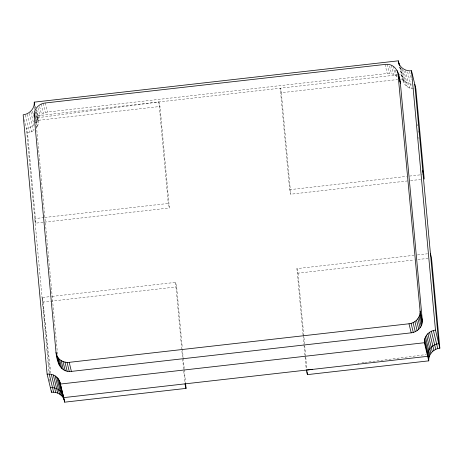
<?xml version="1.0" encoding="UTF-8"?>
<svg xmlns="http://www.w3.org/2000/svg" width="463" height="463" viewBox="0 0 463 463"><rect width="100%" height="100%" fill="white"/><g stroke="black" fill="none" stroke-linecap="round" stroke-linejoin="round"><path stroke-width="0.35" stroke-dasharray="2.31 1.74" d="M57.545 354.299L36.328 124.703C35.709 118.314 41.224 112.636 47.423 112.046L387.224 73.484C391.102 73.073 395.257 74.41 397.804 77.437M35.362 123.308L37.156 119.68L37.532 115.738L397.3 74.908M35.83 125.247L36.455 127.84C40.646 122.637 37.526 115.918 36.218 110.304M43.047 222.315L35.871 223.131L27.531 132.922L31.623 131.77L34.546 129.837M37.526 117.718L158.89 101.964L159.984 106.496L169.365 207.98L43.765 222.234M357.702 363.426L359.132 363.241M361.985 362.865L364.126 362.587M364.838 362.494L426.238 354.531M398.018 74.827L401.606 74.416C402.058 79.682 406.78 83.925 411.966 84.295M38.626 120.27L159.984 106.496M407.712 180.929L290.723 194.205L289.63 189.68L280.248 88.19L281.348 92.722L397.676 79.52M400.547 79.19L402.706 78.947C403.169 84.498 408.325 88.746 413.76 88.913M44.107 217.541L34.777 218.6L35.871 223.131M44.824 217.46L168.272 203.448L169.365 207.98M289.63 189.68L406.612 176.397M409.489 176.073L422.406 174.609M410.583 180.605L420.63 179.465M50.866 373.369L42.069 297.535L51.399 296.476M52.116 296.395L175.564 282.384L176.658 286.91L182.312 348.089M303.039 334.824L296.922 268.609L413.91 255.333M417.499 254.928L427.546 253.788M42.069 297.535L43.163 302.061L176.658 286.91M296.922 268.609L298.016 273.141L414.287 259.946M417.875 259.535L427.922 258.395M409.541 71.476L411.514 79.63M407.614 71.881L411.671 88.636M405.455 70.584L409.674 88.028M403.782 70.335L407.839 87.096M402.156 69.114L406.213 85.875M400.958 68.321L404.853 84.399M400.067 67.32L403.794 82.721M399.8 66.944L402.706 78.947M399.673 66.846L403.07 80.886M395.379 70.185L396.895 76.453M393.081 66.174L395.269 75.237M391.241 65.248L393.434 74.306M389.586 66.024L391.438 73.692M387.161 64.357L389.348 73.414M385.037 64.421L387.224 73.484M45.229 102.989L47.423 112.046M43.14 103.399L45.328 112.457M41.143 104.14L43.331 113.198M39.639 106.583L41.491 114.245M38.012 107.902L39.864 115.571M36.641 109.465L38.498 117.127M35.229 106.224L35.558 107.584M34.731 106.166L35.229 108.203M35.883 110.923L38.626 122.244M35.749 111.907L37.434 118.875M34.198 107.445L34.69 109.488M35.35 112.202L38.25 124.206M35.356 115.189L36.704 120.762M35.275 116.803L37.52 126.092M35.321 118.54L36.334 122.724M35.315 120.519L36.328 124.703M32.404 111.079L33.058 113.794M30.871 111.959L33.996 124.865L30.523 127.238L26.437 128.39L49.084 373.421M29.244 113.285L33.463 130.722M27.404 114.332L31.623 131.77M25.407 115.073L29.626 132.511M24.302 119.558L27.531 132.922M417.313 124.449L417.476 125.878M418.06 130.884L418.222 132.32M418.807 137.326L418.974 138.755M281.348 92.722L290.723 194.205M298.016 273.141L304.671 345.114M304.735 345.832L305.736 356.632M305.8 357.349L306.934 369.584M303.109 335.548L303.907 344.183M303.971 344.906L306.234 369.376M182.381 348.813L183.18 357.448M183.244 358.165L184.245 368.965M184.309 369.682L185.57 383.358M158.89 101.964L168.272 203.448M175.564 282.384L184.876 383.15M43.163 302.061L49.715 372.941M49.61 379.151L49.94 382.733"/><path stroke-width="0.69" d="M34.135 115.64C33.521 109.256 39.031 103.573 45.229 102.989L385.037 64.421C396.224 63.026 399.592 74.41 400.402 83.381L422.291 320.182C422.904 326.565 417.389 332.249 411.196 332.833L71.389 371.401C60.202 372.796 56.833 361.412 56.023 352.441L34.135 115.64L34.476 117.035M185.57 383.358L186.039 388.399L64.681 402.173C64.166 395.824 57.603 391.414 51.503 392.271L47.116 374.15L23.15 114.801C29.348 114.216 34.858 108.533 34.245 102.149L398.319 60.827L399.471 65.584M56.388 354.374C57.916 359.774 63.772 363.038 69.201 362.338L409.003 323.776C415.201 323.186 420.717 317.508 420.097 311.119L397.85 72.384M312.728 369.26L306.303 370.093L307.397 374.625L428.755 360.851L424.374 342.73C423.755 336.346 429.27 330.663 435.469 330.078L411.497 70.729C405.397 71.586 398.834 67.176 398.319 60.827M428.755 360.851C428.142 354.467 433.652 348.784 439.85 348.199L431.516 257.989L430.416 253.458M47.116 374.15C53.216 373.294 59.785 377.704 60.294 384.053L424.374 342.73M50.403 387.739C56.503 386.883 63.072 391.293 63.581 397.642L427.662 356.325C427.042 349.935 432.558 344.252 438.756 343.668L414.784 84.318M399.314 79.607L400.038 81.442M411.497 70.729L415.884 88.85L424.218 179.054L422.626 170.234M398.684 62.765L399.181 64.803M398.215 74.323L400.402 83.381M397.127 70.55L397.63 72.639M398.475 76.123L399.147 78.913M435.469 330.078L439.85 348.199M433.374 330.489L437.761 348.61M431.377 331.23L435.764 349.351M429.537 332.278L433.924 350.398M427.91 333.603L432.292 351.724M426.545 335.16L430.926 353.281M420.097 311.119L422.291 320.182M420.091 313.098L422.285 322.161M425.48 336.908L429.861 355.028M419.721 315.06L421.915 324.117M424.75 338.794L429.132 356.909M418.992 316.941L421.185 326.004M424.374 340.756L428.761 358.871M417.927 318.689L420.12 327.752M416.561 320.251L418.755 329.309M414.929 321.577L417.122 330.634M413.089 322.624L415.282 331.682M411.092 323.365L413.285 332.422M409.003 323.776L411.196 332.833M184.945 383.868L186.039 388.399M34.245 102.149L34.575 103.509M34.239 104.129L34.569 105.489M34.14 113.661L34.476 115.056M69.201 362.338L71.389 371.401M67.077 362.407L69.265 371.465M64.982 362.13L67.176 371.187M62.991 361.516L65.185 370.574M61.157 360.584L63.344 369.648M59.53 359.363L61.724 368.426M58.164 357.893L60.358 366.951M57.111 356.215L59.299 365.272M56.023 352.441L58.043 360.804M59.93 382.114L64.316 400.235M60.294 384.053L64.681 402.173M59.206 380.279L63.593 398.4M58.147 378.601L62.534 396.716M56.787 377.125L61.168 395.246M55.161 375.904L59.548 394.025M53.326 374.972L57.707 393.093M51.329 374.364L55.716 392.479M49.24 374.087L53.627 392.202M58.211 361.499L58.575 363.438M307.131 371.748L307.397 374.625M51.37 390.841L51.503 392.271"/></g></svg>
